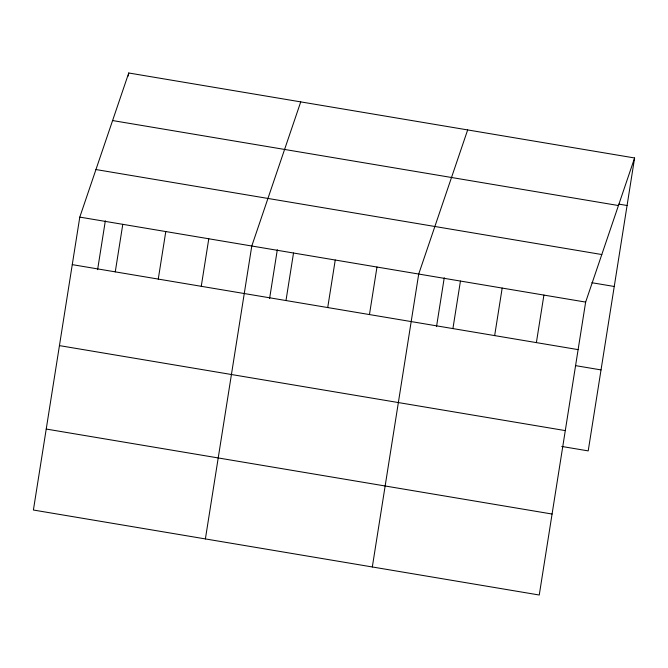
<?xml version="1.0" encoding="UTF-8"?>
<svg xmlns="http://www.w3.org/2000/svg" width="668" height="668" viewBox="0 0 668 668"><rect width="100%" height="100%" fill="white"/><g stroke="black" fill="none" stroke-linecap="round" stroke-linejoin="round"><path stroke-width="1" d="M79.793 217.108L33.4 510.026L539.251 595.013L585.644 302.095L634.6 157.974L128.749 72.987L79.793 217.108L585.644 302.095M97.603 269.663L105.335 220.824M128.273 76.018L128.749 72.987M115.263 271.859L122.787 224.331M158.258 279.09L165.789 231.554M201.26 286.313L208.783 238.777M205.385 538.926L251.786 246.008L300.742 101.878M269.588 298.563L277.32 249.723M285.988 300.55L293.519 253.013M327.721 307.556L335.244 260.027M369.454 314.57L376.977 267.041M372.318 566.965L418.711 274.047L467.667 129.926M436.521 326.61L444.253 277.771M452.921 328.589L460.444 281.061M494.654 335.603L502.177 288.075M536.379 342.617L543.911 295.081M634.6 157.974L588.207 450.892L561.738 446.449M618.927 204.132L627.068 205.502M112.591 120.549L618.443 205.535M95.95 169.547L601.801 254.533M591.856 282.723L614.243 286.48M72.269 264.637L578.112 349.623M575.582 365.638L601.033 369.913M59.444 345.615L565.287 430.601M46.226 429.048L552.077 514.034"/></g></svg>
